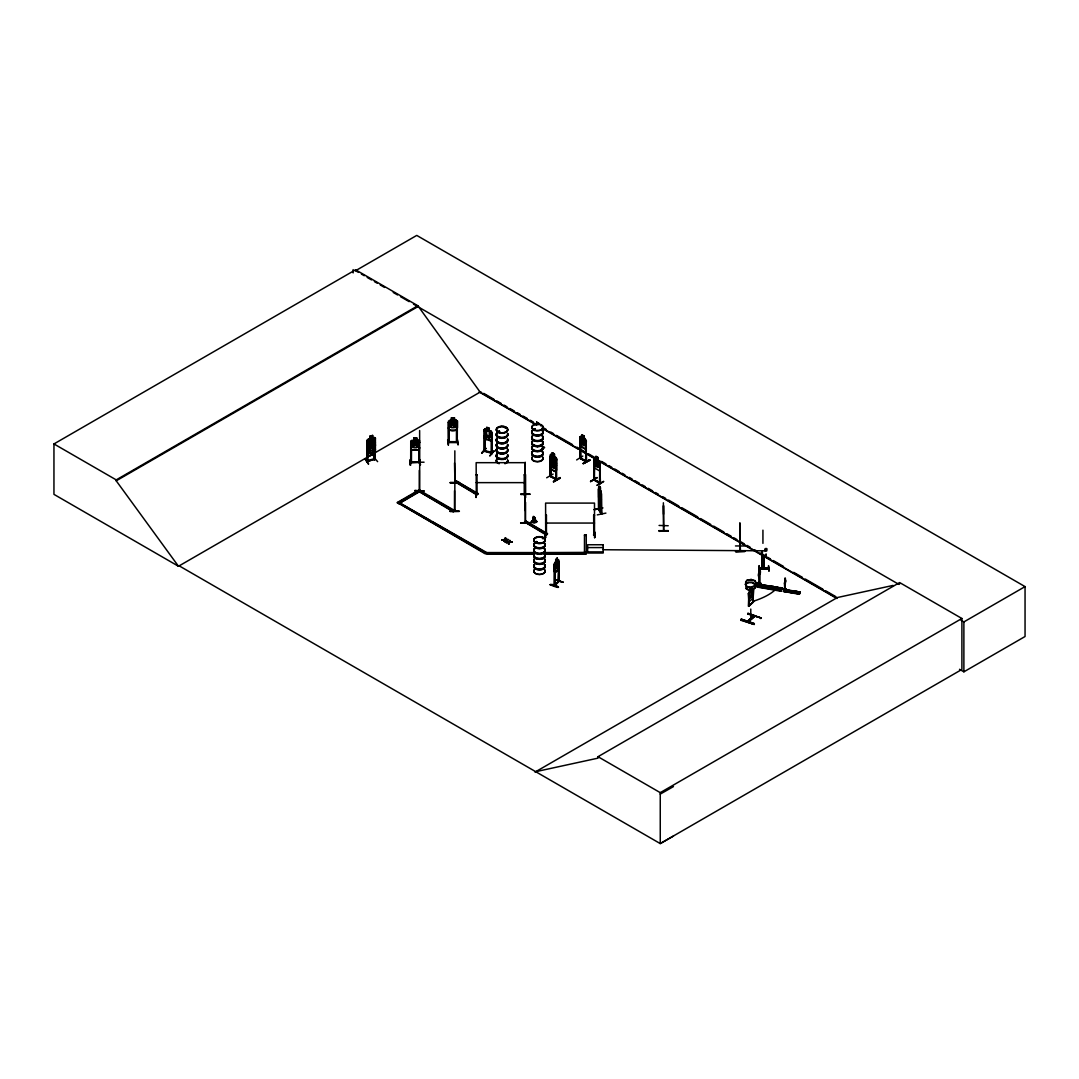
<?xml version="1.0" encoding="UTF-8"?>
<svg xmlns="http://www.w3.org/2000/svg" width="1079" height="1079" viewBox="0 0 1079 1079"><rect width="100%" height="100%" fill="white"/><g stroke="black" fill="none" stroke-linecap="round" stroke-linejoin="round"><path stroke-width="1.5" d="M525.23 510.61L525.23 462.419L525.23 522.263M739.884 534.901L739.938 533.552M740.005 529.722L739.992 526.377M739.857 531.057L739.938 538.3L740.059 536.384M739.965 531.394L740.059 528.831M759.076 585.803L758.699 576.496A3.062 0.728 -79.9 0 1 758.699 572.962A3.062 0.728 -79.9 0 1 759.98 570.575A3.062 0.728 -79.9 0 1 759.98 574.109L759.98 584.117L758.888 585.762L759.791 584.076M784.487 584.13L784.824 590.496L785.525 580.515M759.279 583.348L758.874 583.173M784.258 589.862L784.258 588.406L783.813 588.972L784.919 589.201M757.863 583.429L758.227 582.485L757.822 585.438L758.227 582.485M757.633 583.078L759.292 583.429M784.878 589.013L784.096 589.174M784.055 588.783L786.038 588.837L784.109 588.379L784.109 589.835M784.554 583.86L784.433 582.984M784.527 583.469L785.134 578.277M785.606 581.203L785.525 582.174M783.853 588.797L784.703 589.161M554.66 585.816L554.714 565.369L554.579 585.897L559.138 581.338L558.194 559.408C552.219 560.54 552.3 579.747 558.261 569.28L558.76 566.421L558.288 569.334M533.404 522.398C530.666 507.575 540.215 525.352 532.756 522.088L533.835 516.828M783.88 588.999L783.974 590.375M784.838 579.436L785.053 578.452M374.453 458.993L374.656 459.721L374.413 452.87M745.576 582.053L747.342 580.016L745.629 582.201M600.936 500.966L601.313 499.321M601.354 499.118L600.949 501.115L598.643 497.19L598.629 487.344L600.963 491.282M532.608 521.144L533.943 516.693L532.473 521.629M550.155 584.764C566.569 591.589 554.35 582.781 550.155 584.778M550.384 584.454L558.329 587.097M740.059 550.533L740.261 546.028L740.423 551.302L740.356 549.993M741.327 619.751L754.221 624.417L741.26 619.926L741.327 619.13L754.302 623.635L754.302 624.471L740.895 620.25M754.302 623.635L741.313 619.198M601.313 492.725L601.043 491.147L601.408 514.049L598.279 509.126L598.778 508.357M598.359 489.151L598.67 509.612L599.344 488.598M601.3 513.955L601.408 493.521L601.745 513.955L601.529 512.781M532.756 522.088L533.876 516.908L535.71 521.454M778.431 590.078L779.793 587.542L782.194 587.974L780.845 590.51L757.242 586.086L757.026 587.03L780.791 591.211L781.129 590.267L758.982 586.329M760.789 583.334C754.734 581.918 765.065 583.119 759.549 586.976L759.643 585.479L757.242 585.047L757.134 586.544L781.129 590.267M782.194 587.974L781.83 589.215L758.092 584.993M782.181 588.406L758.47 584.009M799.526 593.706L783.583 591.225L783.529 590.24L799.526 593.598L799.296 594.246L783.462 591.44L784.352 589.377L800.24 592.061L798.635 591.778L797.732 593.463M784.339 589.754L800.186 592.533L784.46 589.539M799.283 594.246L800.24 592.061M784.19 590.051L800.294 592.358M419.286 462.608L419.326 462.405M419.313 470.39L419.272 490.864L419.691 489.596M419.718 490.824L419.637 430.508M454.529 462.958L454.933 482.974M454.515 490.716L454.475 511.19L454.893 510.367M454.839 509.895L454.839 511.203L454.839 450.833M498.242 431.978L499.321 431.775L498.538 431.883M499.483 431.317L499.159 431.168M505.727 427.756L505.35 428.161M533.512 429.375L534.253 428.822M534.132 429.658L534.941 429.307L534.132 429.118M540.727 425.274L540.93 425.962M536.681 541.618L536.587 542.427M536.587 541.55L537.221 542.359M542.616 538.556L543.344 538.421M594.138 509.801L602.77 507.993M758.038 583.146L757.606 585.411L758.011 584.629L782.127 588.689L758.2 584.508M759.009 583.415L758.604 583.226M753.021 595.77L752.225 598.953L749.015 601.893L748.206 593.625L752.495 588.891L753.075 602.352L753.506 589.431L753.021 601.623M754.963 587.556L755.893 585.007L752.306 582.431L748.071 582.458L745.292 584.225L746.965 586.868L746.452 588.379M755.206 587.637L755.92 584.993L755.219 587.637L753.223 589.134L747.99 589.903L745.737 588.446L746.938 586.814M770.851 587.772L771.067 586.855L772.497 587.097M772.766 587.313L771.013 587.893L772.051 586.936M793.739 592.034L793.645 591.279M750.782 609.069L750.795 618.591M747.423 621.356C748.502 620.722 748.61 623.284 747.423 621.882C758.524 609.271 754.423 618.753 747.423 621.356L753.951 615.489M754.653 616.271L747.585 622.017M757.215 586.72L781.021 590.766M783.475 591.44L799.337 593.747M375.465 449.498L374.534 452.195L368.06 453.841L367.265 451.669M374.507 454.394L375.371 451.723L374.575 454.448L368.101 456.093L374.575 454.448M374.48 447.353L375.384 444.615L374.48 447.353L367.993 448.958L367.143 446.733L368.033 449.012M418.665 440.299L419.771 441.122L418.706 440.219L411.706 440.34L410.748 441.298L410.694 462.689L419.758 462.338M419.691 463.012L418.922 461.596M454.475 510.731L453.342 511.891L418.976 491.431L453.342 511.271L454.421 510.003M553.365 458.764L555.24 457.698L553.891 459.748L555.199 463.457L553.46 460.018C552.542 463.336 550.277 460.746 553.014 459.222L551.679 455.648L553.433 458.912M556.548 465.049L555.82 467.167L550.829 464.28L550.169 461.461M584.117 438.452L586.315 440.502L585.519 449.161L580.515 446.288L579.868 436.874L582.067 437.184M583.065 440.772L584.939 439.706L583.591 441.756L584.885 445.465L583.159 442.026C582.458 445.398 579.733 442.741 582.7 441.23L581.379 437.656L583.119 440.92M371.136 441.635L373.55 438.492L371.81 441.756L373.631 444.211L371.365 442.66M556.481 469.864L555.739 471.995L556.548 469.918L556.481 458.535L550.91 454.34L550.196 476.284L550.169 454.866L550.91 454.34M554.242 564.344L554.687 562.914M504.648 541.725L504.122 540.997L504.648 541.725L505.309 539.675L508.074 539.743L505.309 540.093L505.404 537.787L504.662 540.147L501.951 540.161L504.743 539.379M508.856 544.153L509.517 542.117L512.269 541.752L509.517 542.521L508.856 544.153L508.87 542.157M505.404 537.787L504.743 539.797L501.951 540.161M508.33 543.843L510.124 540.512M509.612 540.215L508.951 542.224L506.159 542.589L508.951 541.82M415.226 443.402L412.744 441.19L414.633 443.968L412.664 446.922L415.267 444.494L417.87 446.827L415.874 443.955L417.775 441.095L415.348 443.321M364.608 459.236L365.08 458.71L368.344 464.091M456.417 430.076L449.43 430.062C447.421 423.292 447.515 433.92 456.417 430.076L457.456 427.567L457.456 420.972L454.448 420.149L454.448 417.762L451.44 417.748L451.44 420.27L450.037 421.188L450.037 425.773L451.548 427.716L454.353 427.662L455.851 425.666L455.851 421.093L454.353 420.297L454.448 417.762M491.849 438.708L490.972 440.96L484.754 439.032L483.999 436.267L484.768 439.018M504.122 541.415L504.662 539.729L501.951 539.743M505.93 538.084L505.404 539.756L508.074 539.743M553.122 474.072L546.675 477.781M576.645 459.937L582.822 456.08M590.537 481.571L597.011 477.822M763.406 555.968L763.46 568.889M764.404 556.386L763.46 556.413M555.752 561.97L554.957 563.535L555.065 585.411M366.968 460.72L367.804 460.504L367.777 461.461M366.968 461.448L367.939 461.394L367.723 441.284L366.968 441.486L366.873 461.461L375.168 459.33L374.319 459.519M375.249 458.845L374.413 458.804L375.249 458.588M375.357 458.804L367.049 461.65L367.143 440.151L369.935 438.613M410.384 459.573L410.236 465.251L410.452 459.533M410.371 459.883L410.681 465.143M448.365 445.047L448.068 439.76M476.028 497.122L475.583 493.481M476.028 497.392L475.933 493.481M550.681 475.852L550.856 476.635L551.018 468.151M580.718 458.454L579.828 457.496L580.785 457.752M580.259 458.13L586.558 461.812L585.884 441.5L585.654 461.677L586.315 461.974L586.248 440.502M594.435 479.548L593.72 479.13L594.354 480.29L594.016 459.816M593.706 479.899L600.14 483.567L600.14 462.136L599.384 460.881L600.207 462.149M594.664 479.427L594.003 478.995M599.587 482.556L600.45 482.718L594.435 479.764M599.465 483.217L600.45 483.446L599.776 463.134L599.587 483.284M759.265 565.598L758.82 571.277L759.333 565.976M759.265 565.868L759.265 571.169M747.504 621.383L748.179 622.205L754.734 616.298M481.706 453.234L486.089 448.284L481.706 452.964M746.277 586.922L745.4 584.144M757.242 585.047L759.643 585.479M771.229 586.018L769.88 588.81L771.229 586.018L773.63 586.45L772.281 589.242L773.63 586.45M778.175 587.515L775.774 586.828L774.425 589.363M778.175 587.259L776.826 589.795M780.94 590.941L782.194 588.23M784.703 590.483L785.431 589.377M785.134 590.523L783.529 590.24M785.202 591.09L786.038 588.837L785.134 591.4L785.202 590.402M794.535 591.225L792.93 590.766L792.026 592.452M794.535 591.049L793.631 592.735M795.951 591.305C794.05 595.797 795.762 589.39 797.57 591.764M797.57 591.589L796.666 593.275M371.257 442.43L368.87 445.425L370.677 442.039L368.951 439.679L371.351 441.581M558.329 581.001C561.026 579.612 552.354 587.408 554.754 584.764M559.07 581.379L558.787 561.296L558.329 581.729L558.76 559.839M372.687 452.492L374.049 450.172L374.049 445.587L372.687 445.128L372.687 440.245L370.003 441.028M751.092 579.544L755.071 580.623L756.541 583.402L754.666 586.261L750.525 587.65L746.493 587.057M751.132 579.652L747.396 580.367L751.078 579.733L754.599 580.88M741.327 619.13L740.855 620.398M753.236 601.758L748.839 606.263M753.155 602.271L752.805 601.421A166.989 51.967 9.1 0 0 777.15 587.88M752.751 602.257L753.236 589.323M753.493 601.961L748.718 606.331L748.88 593.302L748.839 605.535M785.013 578.25L785.714 580.826M499.011 431.276L499.456 432.153L498.39 432.072M505.161 427.864L505.889 427.945M535.292 429.375L534.402 428.768L534.011 429.604M534.928 429.307L534.186 429.752M533.768 429.739L535.197 429.415M536.303 541.55L535.683 542.359L537.167 542.265M536.007 541.604L536.169 542.386L536.061 541.645M764.296 568.849L764.04 555.645M367.265 445.087L368.087 443.928L374.507 442.296L375.465 442.903M367.359 445.087L370.084 443.536L368.681 444.669L368.762 451.575L370.124 453.167M368.182 446.234L367.305 447.353L368.182 446.234L374.507 444.508L375.505 445.168M793.847 591.953L792.701 591.535M418.935 461.866L410.681 461.731L410.789 462.716M410.586 462.5L419.637 462.325M457.442 441.702L448.298 441.662L449.296 442.053M456.511 422.307L457.348 422.469L456.511 422.307L456.43 442.444L457.24 441.473L457.253 442.484L457.348 420.999L456.35 420.257M598.724 487.33L598.589 509.598M484.673 431.398L483.945 431.168L484.673 431.398L484.754 451.386L484.822 431.236M491.282 433.232L492.011 433.448L491.282 433.232L491.161 453.423L491.943 453.598L491.93 432.153L490.999 430.993L484.835 429.213M485.685 448.513L481.773 452.951M484.673 451.4L483.851 451.143L484.754 451.143M484.754 450.415L483.851 451.143L483.999 429.685M491.039 452.802C497.109 452.816 472.494 448.217 491.943 452.87M491.039 453.328C491.754 451.427 490.325 454.043 492.091 453.436L492.011 433.448M489.853 455.851L494.222 450.793L489.906 455.77M477.093 494.209L476.257 494.249M525.176 495.005L524.96 493.98L524.138 494.425M545.502 535.009L546.527 534.995M484.795 429.118L483.945 429.739M489.286 430.454L490.999 431.155M491.93 438.748L491.026 440.906M745.872 584.144L748.286 582.593M557.209 560.594L557.169 557.978L555.658 559.488L555.793 561.997M559.057 561.39L558.369 561.714M554.714 572.72L558.167 569.253M555.226 579.652L563.171 582.296M554.242 585.074L558.598 581.298M598.562 509.517L601.07 512.97M598.966 509.477L598.697 508.33M601.07 513.496L601.448 513.483M601.677 513.928L598.778 509.086M748.233 582.417L752.346 582.512M451.44 417.816L451.548 420.351L448.432 421.201L448.473 442.646L448.365 422.442L449.201 422.617L448.365 422.442M748.394 606.236L748.88 593.302M749.15 593.41L748.448 593.706M753.506 589.431L752.791 589.727M752.764 601.408L753.587 601.151L753.075 601.623M748.934 605.211L753.506 601.907M753.021 601.839L748.759 606.277M747.855 614.018L747.841 613.182L761.315 618.092L747.855 614.018L748.394 613.519M760.83 617.754L760.762 618.591M747.99 613.789L761.302 618.024M368.762 446.989L370.043 445.748M752.225 582.485L755.826 585.034M534.793 429.604L534.537 428.822L535.171 429.118M542.413 538.273L543.196 538.623M753.169 589.121L755.192 587.637M411.436 462.001L411.436 462.729L411.517 442.525L410.681 442.538L411.517 442.525M419.771 461.799L410.6 461.96M448.365 441.689L449.174 441.877M456.511 441.54L457.348 441.527M535.251 423.777L534.51 424.303L535.184 423.818M579.936 436.955L580.65 436.442M374.48 458.75L367.008 460.639M525.068 474.976L524.232 474.8L524.259 494.748M546.527 534.456L545.691 534.51M594.596 534.456L593.76 534.51M594.596 535.184L593.76 534.253M368.681 463.943L364.958 459.114M766.522 549.993C768.868 547.566 762.624 548.321 765.658 550.088M552.327 460.153L551.248 460.369L551.248 464.955L552.327 467.517L554.323 468.65L555.402 467.301L555.402 462.716L554.323 461.286L556.548 463.323L550.708 459.249L550.034 459.735L552.246 460.032L552.246 457.577M550.034 466.317L550.816 469.041L555.766 471.833M550.101 466.276L550.762 469.095M179.276 565.895L178.575 566.313L53.95 494.357L53.95 443.941L355.584 269.79L417.856 305.735L480.128 392.109L536.87 424.87M355.584 269.79L355.584 270.721L416.75 235.411L1025.05 586.612L1025.05 636.516L963.884 671.826L959.514 669.29M53.95 443.941L116.222 479.885L417.856 305.735M673.458 836.063L660.254 843.589L179.195 565.855L178.48 566.259L116.222 480.816L417.856 306.665M178.48 566.259L480.829 391.704M534.011 553.136L486.804 553.136L485.442 553.918L397.369 502.45L418.976 489.974L454.529 510.475M536.641 422.199L538.839 423.386L536.641 422.199L536.708 424.775M397.369 503.07L418.976 490.594L420.244 490.702L398.637 503.799L420.244 491.323M455.163 481.787L456.43 481.059L478.037 493.535L476.77 494.883L455.163 481.787L476.77 494.263L478.037 493.535M541.712 448.54L544.342 447.084L541.712 448.958M542.076 449.174L544.639 447.61M552.367 452.721L551.302 460.14L552.367 462.716L554.35 463.862L555.415 462.513L555.415 457.928L554.35 456.484L554.417 453.989L552.3 452.762L554.417 453.989L554.498 456.404M580.61 436.348L585.533 439.274M579.868 436.874L579.895 458.346L586.248 461.933M580.124 438.168L580.556 458.642M584.184 435.956L581.986 434.77L582.067 437.346L581.001 437.548L581.001 442.134L582.067 444.723L584.049 445.87L585.115 444.508L584.184 435.956L584.184 438.411M550.789 456.633L550.196 456.296L550.856 476.635M555.793 457.24L556.616 458.508L556.616 479.966L556.251 478.698M586.477 441.837L585.654 441.635M556.184 469.473L555.968 479.669L556.184 459.492L556.292 479.481M556.777 459.829L555.968 459.627M580.515 446.288L585.587 449.12L586.248 447.151M550.856 476.122L556.616 479.238M585.587 461.03L586.437 461.016M585.816 461.421L585.884 448.149M556.117 478.901L550.357 476.095M583.186 463.363L589.7 459.654L583.226 463.417M595.959 456.363L598.076 457.59L595.959 456.363L594.893 463.781L595.959 466.357L597.941 467.504L599.007 466.155L598.076 457.59M556.548 479.197L555.955 478.887M553.527 481.382C573.435 469.648 539.905 489.664 560.298 478.172M590.024 460.22L583.186 463.781L589.997 460.167M553.487 481.773L560.028 477.997M593.76 465.103L594.408 467.922L599.411 470.808L600.14 468.785M600.356 463.471L599.546 463.269M594.408 467.922L593.895 465.089M590.591 481.666L597.078 477.511L590.591 481.261M594.367 480.236L594.596 465.143M524.583 521.872L525.851 521.144L547.458 533.619L546.19 534.968L524.583 521.872L546.19 534.348L547.458 533.619M531.219 521.548L533.984 519.943C525.014 523.693 543.182 523.693 534.199 519.876L536.964 521.548M599.708 482.542L593.949 479.737L600.369 483.419M603.62 481.639L597.078 485.415M597.105 485.024L603.606 481.315M397.369 502.45L485.442 553.298L486.71 552.569L534.011 552.569M535.022 772.105L837.371 597.537L893.075 585.425M535.723 771.687L597.995 758.146L597.995 756.703L899.63 582.552L961.902 618.496L961.902 669.439L660.254 843.589L660.254 792.647L961.902 618.496M899.63 583.995L898.928 584.413L413.513 304.157M960.998 620.25L963.884 621.922L1025.05 586.612M660.254 794.104L673.458 786.578M739.897 546.082L739.965 551.207M740.046 550.776L739.897 526.12M663.801 530.976L663.491 505.835M498.741 431.195L498.741 432.005M536.722 542.13L535.845 541.955M375.222 459.546L375.29 438.074M483.999 450.213L484.053 450.928M545.003 532.392L545.529 537.747L545.016 533.714M753.223 588.932L748.475 589.66M372.768 442.565L370.003 443.482M374.467 442.39L372.646 442.862L373.968 443.267L373.968 447.852L372.606 450.186L370.043 450.86L368.681 449.255M370.043 444.305L372.606 443.631L372.606 448.217L370.043 448.891M370.124 446.625L372.687 445.951L372.687 450.536L370.124 451.211L370.016 439.49L372.579 438.829L372.579 443.415L370.016 444.076M368.128 453.733L374.426 452.074M369.895 436.105L372.633 435.403L372.579 438.02L373.954 438.479L373.954 443.064L372.579 445.384L370.016 446.045L368.64 444.427L368.64 439.841L370.016 438.667L369.935 436.159L369.895 438.56M375.411 451.777L375.384 438.02L372.673 437.912L372.633 435.403M368.06 439.113L374.453 437.454L375.425 438.074M374.413 439.571C376.18 438.802 372.768 441.028 374.413 442.889M377.637 461.65L373.509 456.862M484.093 450.24L484.862 450.429M793.591 591.953L792.674 591.791M533.161 520.766L533.943 520.604M597.267 514.885L605.912 513.105M599.317 498.431L599.398 485.982L600.396 487.627L600.261 499.982M600.302 490.095L600.396 487.627M598.616 497.23L601.043 501.061M585.924 460.733L586.113 461.933M599.708 482.34L600.113 483.608M599.708 483.055L599.776 463.134M375.128 458.602L375.249 459.317M751.227 579.369L747.288 580.259M505.404 539.338L508.074 539.325M509.598 541.766L512.269 541.752M506.159 542.171L512.269 542.171M506.159 542.589L508.87 542.575M476.257 494.708C478.267 494.6 475.299 495.841 476.257 493.98L477.08 494.034M545.691 534.24L546.527 534.267M580.435 457.874L579.841 457.577M580.124 458.13L580.124 443.159M550.492 476.095L556.777 479.764M556.508 479.926L550.196 476.338M754.572 616.311L754.032 616.203M449.39 420.297L456.39 420.176M413.756 440.353L413.756 437.845L416.764 437.845L416.764 440.245M457.294 439.274L458.089 444.98L457.361 439.585M447.623 439.868L448.419 445.155M418.827 442.39L419.664 442.565L418.827 442.39L418.841 462.581L418.935 461.839M411.746 450.159L418.665 450.037M419.677 459.398L420.419 465.062L419.744 459.735M739.924 546.608L739.951 523.059L739.938 528.966M739.857 523.059L740.059 551.315M740.059 529.856L739.938 528.373M735.473 545.947L744.645 545.974M735.649 551.639C764.458 550.533 716.456 551.693 744.807 551.558M735.635 551.356L744.807 551.288M414.889 462.244L424.06 462.203M476.985 474.8L476.163 474.8L476.985 474.8L477.093 494.425M524.232 474.8L525.244 475.03M459.263 482.434L450.091 482.569L459.263 482.852M459.263 482.704L450.091 482.879M414.889 490.486L424.06 491.161L414.889 490.554M414.889 490.837L424.06 490.891M476.041 492.213L476.095 497.5M520.806 494.344L529.978 494.29M520.806 494.465L529.978 494.02L520.806 494.047M524.232 494.762L525.149 494.762M525.689 497.459L525.122 491.795L525.244 497.392M525.554 502.301L525.554 522.263M450.105 511.513C478.361 510.96 430.656 511.19 459.263 511.433M546.419 515.034L545.596 515.034L546.433 515.222L546.433 535.184L545.691 535.238L545.596 503.097L594.502 503.097L594.502 535.184L593.76 535.238L593.666 515.047L594.502 515.222L593.666 515.047M520.82 523.086C549.629 522.169 501.627 523.018 529.978 523.072M520.806 522.816L529.978 522.802M594.691 532.392L594.704 537.679M594.623 532.068L594.623 537.747L595.028 532.392M525.055 462.675L476.163 462.675L476.257 494.978M476.163 482.637L525.055 482.637M663.383 502.774L663.491 530.976M545.596 523.059L594.502 523.059M659.067 525.446L668.225 525.743M659.067 530.693L668.225 530.612L668.225 531.327M668.225 530.962L659.067 531.327L659.067 530.612M584.481 535.386L586.261 535.386M587.623 547.579L603.161 547.579M587.623 551.882L603.161 551.882M544.113 552.569L586.261 552.408M586.261 553.028L584.481 553.028L584.481 534.766L586.261 534.766L586.261 554.067L544.113 554.067M544.113 553.136L586.261 553.136M486.804 553.5L534.011 553.5M544.113 553.5L586.261 553.5M534.011 554.067L486.804 554.067L486.71 552.569L399.891 503.07M762.219 554.323L762.219 567.217M763.784 555.645L763.595 568.862M763.406 555.86L764.404 555.914M763.406 556.238L764.431 556.238M768.504 565.976L769.003 571.277L768.558 565.598M759.333 567.905L768.504 567.905M759.333 568.013L768.504 568.04M759.333 568.336L768.504 568.201M759.333 568.498L768.504 568.579M759.333 568.943L768.504 568.849M759.333 569.132L768.504 569.199M762.219 569.294L762.327 551.598L762.637 567.675M603.161 549.737L764.957 550.816C768.936 552.664 765.335 546.972 764.957 550.816M546.392 534.982L546.527 534.658M524.259 494.964L525.648 494.937L525.554 474.544M593.76 535.211L594.596 534.995M491.862 453.625L491.754 452.843M759.98 574.109L760.155 574.136A3.062 0.728 -79.9 0 0 760.155 570.616A3.062 0.728 -79.9 0 0 758.888 573.003A3.062 0.728 -79.9 0 0 758.888 576.523L758.699 576.496M785.431 578.546L785.31 580.313M760.034 584.467L782.302 588.338M783.529 591.117L799.485 593.895M483.945 451.13L491.997 453.396M484.781 429.132L486.737 429.739L485.361 430.197L485.361 434.783L486.683 437.157L489.151 437.939L490.473 436.388L490.473 431.802L489.151 430.561M486.683 430.615L489.151 431.384M486.683 435.201L489.151 435.97M554.997 579.517L563.198 582.309L555.038 579.828M499.644 431.357L498.161 431.843M419.286 463.053L419.313 442.633M454.488 511.136L428.835 496.286M772.294 586.787L772.766 587.515M771.013 587.691L772.658 587.016M483.905 450.442L484.538 451.386M535.427 520.995L534.199 516.679M552.178 457.617L554.404 458.791L552.246 457.739M550.695 469.136L555.806 471.955M355.584 270.721L358.484 272.394M361.384 274.066L364.284 275.738M367.17 277.411L371.513 279.92M374.413 281.592L377.313 283.264M380.213 284.937L384.556 287.446M393.242 292.463L397.585 294.972M400.484 296.644L409.17 301.648M483.743 393.376L493.926 399.257M496.839 400.943L501.209 403.465M504.109 405.138L507.022 406.823M509.935 408.496L514.305 411.018M517.219 412.704L520.118 414.39M523.032 416.062L527.402 418.585M530.315 420.27L533.215 421.943M543.411 427.823L546.311 429.509M550.681 432.032L553.594 433.704M556.508 435.39L572.517 444.629M576.874 447.151L585.614 452.195M588.514 453.868L595.797 458.076M601.61 461.434L605.98 463.957M608.893 465.629L611.806 467.315M614.72 469.001L619.076 471.51M621.99 473.195L624.903 474.881M629.259 477.39L632.173 479.076M635.086 480.762L639.456 483.284M642.369 484.957L645.269 486.642M648.182 488.315L652.552 490.837M655.466 492.523L658.365 494.195M662.735 496.718L665.649 498.404M668.562 500.076L678.745 505.957M681.658 507.643L697.668 516.881M700.568 518.567L710.764 524.448M713.664 526.12L723.861 532.014M726.76 533.687L731.13 536.209M734.044 537.895L736.957 539.567M739.87 541.253L744.227 543.776M747.14 545.448L750.053 547.134M754.41 549.656L757.323 551.329M760.236 553.014L763.15 554.687M767.52 557.209L770.419 558.895M773.333 560.567L783.516 566.462M793.712 572.342L802.439 577.373M805.352 579.059L822.818 589.134M825.718 590.82L835.915 596.7M542.697 428.242L836.657 597.955M479.17 391.974L536.115 424.856M541.955 428.228L578.452 449.296M581.379 450.982L595.972 459.411M598.899 461.097L836.872 598.494M585.816 460.908L580.556 458.116L586.14 461.178M478.037 494.155L456.43 481.059M547.458 534.24L525.851 521.144M421.673 492.145L425.976 494.627M401.334 503.906L430.278 520.617M433.178 522.276L486.71 553.19M597.995 756.703L660.254 792.647M374.507 444.642L375.411 445.222M746.439 588.352L748.489 589.687M368.06 453.841L367.319 451.575M367.143 440.151L367.305 453.935L368.222 456.053M367.723 441.284L366.968 441.486M367.939 460.868L367.845 461.421M602.635 507.831L594.165 509.504M554.957 568.12L555.712 569.334L557.87 565.221L557.169 557.978M599.344 489.421L600.288 491.066M599.344 494.007L600.261 495.531M754.518 580.907L755.853 583.415L754.194 585.964L750.512 587.192L746.965 586.666L745.872 584.09M367.265 453.881L368.155 456.147M535.575 521.939L534.334 516.881L535.022 522.317M600.315 490.23L600.261 497.5L598.845 493.184M419.771 447.718L418.746 450.172L411.679 450.24L410.748 447.879M413.756 437.845L413.864 440.434L412.353 441.284L412.353 445.87L413.864 447.812L416.669 447.758L418.166 445.762L418.166 441.176L416.669 440.394L416.669 437.872M739.816 534.186L739.938 538.3M739.978 531.65L740.019 530.625L740.046 533.957M534.118 516.962L534.24 522.479M593.571 534.671L593.571 535.184M545.367 533.714L545.529 537.747M739.83 530.194L739.857 533.026M963.884 621.922L963.884 671.826M764.04 556.238L764.04 554.822L763.784 556.238M762.934 530.167L762.934 543.344M760.897 583.146L760.897 584.44M663.518 505.538L663.518 514.224M600.059 462.176L600.059 468.731M582.134 434.85L582.134 437.305M580.704 443.496L580.772 458.508M554.296 564.317L554.296 585.749M536.776 422.28L536.776 424.735M489.178 440.407L489.286 427.999L486.602 427.23L486.669 439.625M449.296 441.662L449.107 442.633L449.201 422.428M410.856 441.257L410.856 447.866M374.534 439.733L374.453 459.721M353.143 269.602L353.143 272.906M116.222 479.885L116.222 480.816M507.643 439.355A5.8 3.345 0 0 1 501.29 443.55A5.8 3.345 0 0 1 497.028 438.56M507.562 439.692A5.705 3.291 0 0 1 501.303 443.82A5.705 3.291 0 0 1 497.109 438.897M507.75 444.845A5.705 3.291 0 0 1 500.562 448.028A5.705 3.291 0 0 1 497.109 443.199M507.575 444.305A5.719 3.304 0 0 1 501.303 448.432A5.719 3.304 0 0 1 497.095 443.509M507.643 433.852A5.8 3.345 0 0 1 501.29 438.034A5.8 3.345 0 0 1 497.028 433.043M507.562 438.775A5.705 3.291 0 0 1 501.303 442.889A5.705 3.291 0 0 1 497.109 437.98M507.575 434.19A5.719 3.304 0 0 1 501.303 438.317A5.719 3.304 0 0 1 497.095 433.394M507.643 439.072A5.8 3.345 0 0 1 501.29 443.267A5.8 3.345 0 0 1 497.028 438.263M507.643 433.569A5.8 3.345 0 0 1 501.29 437.75A5.8 3.345 0 0 1 497.028 432.76M507.562 433.259A5.705 3.291 0 0 1 501.303 437.386A5.705 3.291 0 0 1 497.109 432.463M507.643 455.055A5.8 3.345 0 0 1 501.29 459.249A5.8 3.345 0 0 1 497.028 454.259M507.562 455.392A5.705 3.291 0 0 1 501.303 459.519A5.705 3.291 0 0 1 497.109 454.596M507.75 460.544A5.705 3.291 0 0 1 504.905 463.404M499.186 463.404A5.705 3.291 0 0 1 497.109 458.899M507.75 445.667A5.705 3.291 0 0 1 500.562 448.851A5.705 3.291 0 0 1 497.109 444.022M507.575 460.005A5.719 3.304 0 0 1 504.905 463.714M499.186 463.714A5.719 3.304 0 0 1 497.095 459.209M507.562 460.018A5.705 3.291 0 0 1 506.078 463.201M498.012 463.201A5.705 3.291 0 0 1 497.109 459.222M507.575 444.521A5.732 3.304 0 0 1 501.303 448.662A5.732 3.304 0 0 1 497.082 443.725M507.643 449.552A5.8 3.345 0 0 1 501.29 453.733A5.8 3.345 0 0 1 497.028 448.743M507.562 454.475A5.705 3.291 0 0 1 501.303 458.588A5.705 3.291 0 0 1 497.109 453.679M507.575 449.889A5.719 3.304 0 0 1 501.303 454.016A5.719 3.304 0 0 1 497.095 449.093M507.643 454.772A5.8 3.345 0 0 1 501.29 458.966A5.8 3.345 0 0 1 497.028 453.962M507.643 449.269A5.8 3.345 0 0 1 501.29 453.45A5.8 3.345 0 0 1 497.028 448.459M507.562 448.958A5.705 3.291 0 0 1 501.303 453.086A5.705 3.291 0 0 1 497.109 448.163M542.454 436.213A5.8 3.345 0 0 1 537.436 441.23A5.8 3.345 0 0 1 532.406 436.213M542.386 436.55A5.719 3.304 0 0 1 537.436 441.513A5.719 3.304 0 0 1 532.473 436.55M542.373 440.866A5.705 3.291 0 0 1 537.436 445.802A5.705 3.291 0 0 1 532.486 440.866M542.386 440.974A5.732 3.304 0 0 1 537.436 445.937A5.732 3.304 0 0 1 532.473 440.974M542.386 441.163A5.732 3.304 0 0 1 537.436 446.126A5.732 3.304 0 0 1 532.473 441.163M542.454 430.71A5.8 3.345 0 0 1 537.436 435.727A5.8 3.345 0 0 1 532.406 430.71M542.373 435.633A5.705 3.291 0 0 1 537.436 440.583A5.705 3.291 0 0 1 532.486 435.633M542.373 431.047A5.705 3.291 0 0 1 537.436 435.997A5.705 3.291 0 0 1 532.486 431.047M542.454 435.929A5.8 3.345 0 0 1 537.436 440.947A5.8 3.345 0 0 1 532.406 435.929M542.454 430.427A5.8 3.345 0 0 1 537.436 435.444A5.8 3.345 0 0 1 532.406 430.427M542.373 430.13A5.705 3.291 0 0 1 537.436 435.066A5.705 3.291 0 0 1 532.486 430.13M542.454 451.912A5.8 3.345 0 0 1 537.436 456.93A5.8 3.345 0 0 1 532.406 451.912M542.386 452.249A5.719 3.304 0 0 1 537.436 457.213A5.719 3.304 0 0 1 532.473 452.249M542.359 456.552A5.692 3.291 0 0 1 537.436 461.488A5.692 3.291 0 0 1 532.5 456.552M542.359 456.876A5.692 3.291 0 0 1 537.436 461.812A5.692 3.291 0 0 1 532.5 456.876M542.454 446.409A5.8 3.345 0 0 1 537.436 451.427A5.8 3.345 0 0 1 532.406 446.409M542.373 451.332A5.705 3.291 0 0 1 537.436 456.282A5.705 3.291 0 0 1 532.486 451.332M542.373 446.746A5.705 3.291 0 0 1 537.436 451.696A5.705 3.291 0 0 1 532.486 446.746M542.454 451.629A5.8 3.345 0 0 1 537.436 456.646A5.8 3.345 0 0 1 532.406 451.629M542.454 446.126A5.8 3.345 0 0 1 537.436 451.143A5.8 3.345 0 0 1 532.406 446.126M542.373 445.829A5.705 3.291 0 0 1 537.436 450.766A5.705 3.291 0 0 1 532.486 445.829M544.504 548.941A5.8 3.345 0 0 1 539.473 553.972A5.8 3.345 0 0 1 534.456 548.941M544.423 549.292A5.705 3.291 0 0 1 539.473 554.228A5.705 3.291 0 0 1 534.537 549.292M534.55 553.581A5.692 3.291 0 0 0 539.473 558.517A5.692 3.291 0 0 0 544.409 553.581A5.732 3.304 0 0 1 539.473 558.679A5.732 3.304 0 0 1 534.51 553.716M544.436 554.12A5.732 3.304 0 0 1 539.473 559.084A5.732 3.304 0 0 1 534.51 554.12M544.504 543.438A5.8 3.345 0 0 1 539.473 548.456A5.8 3.345 0 0 1 534.456 543.438M544.423 548.361A5.705 3.291 0 0 1 539.473 553.311A5.705 3.291 0 0 1 534.537 548.361M544.423 543.789A5.705 3.291 0 0 1 539.473 548.725A5.705 3.291 0 0 1 534.537 543.789M544.504 548.658A5.8 3.345 0 0 1 539.473 553.689A5.8 3.345 0 0 1 534.456 548.658M544.504 543.155A5.8 3.345 0 0 1 539.473 548.172A5.8 3.345 0 0 1 534.456 543.155M544.423 542.858A5.705 3.291 0 0 1 539.473 547.808A5.705 3.291 0 0 1 534.537 542.858M544.504 564.641A5.8 3.345 0 0 1 539.473 569.672A5.8 3.345 0 0 1 534.456 564.641M544.423 564.991A5.705 3.291 0 0 1 539.473 569.928A5.705 3.291 0 0 1 534.537 564.991M544.436 569.415A5.732 3.304 0 0 1 539.473 574.379A5.732 3.304 0 0 1 534.51 569.415M544.409 554.404A5.692 3.291 0 0 1 539.473 559.34A5.692 3.291 0 0 1 534.55 554.404M544.436 569.604A5.732 3.304 0 0 1 539.473 574.554A5.732 3.304 0 0 1 534.51 569.604M544.504 559.138A5.8 3.345 0 0 1 539.473 564.155A5.8 3.345 0 0 1 534.456 559.138M544.423 564.061A5.705 3.291 0 0 1 539.473 569.011A5.705 3.291 0 0 1 534.537 564.061M544.423 559.488A5.705 3.291 0 0 1 539.473 564.425A5.705 3.291 0 0 1 534.537 559.488M544.504 564.357A5.8 3.345 0 0 1 539.473 569.388A5.8 3.345 0 0 1 534.456 564.357M544.504 558.855A5.8 3.345 0 0 1 539.473 563.872A5.8 3.345 0 0 1 534.456 558.855M544.423 558.558A5.705 3.291 0 0 1 539.473 563.508A5.705 3.291 0 0 1 534.537 558.558M555.267 563.373L556.224 565.248L555.226 569.159L556.521 565.477L557.344 567.028L557.83 566.556L556.845 564.614L557.789 560.864L556.548 564.357L555.267 563.373M752.225 594.542L751.685 596.984L749.541 598.953L749.015 592.884L749.811 588.878L751.416 587.408L752.225 594.542M598.899 467.032L597.051 463.673C596.174 467.018 593.733 464.334 596.593 462.864L595.271 459.29L597.011 462.554C597.793 459.303 600.329 462.068 597.483 463.39L598.899 467.032M555.105 468.286L553.244 464.941C552.286 468.205 549.926 465.669 552.785 464.132L551.436 460.571L553.203 463.822C554.04 460.639 556.454 463.215 553.675 464.658L555.105 468.286M373.779 449.039L372.835 449.296L371.392 447.38L369.018 450.388L370.812 446.989L369.099 444.642L371.351 446.288L373.671 443.429L371.931 446.706L373.779 449.039M455.567 426.65L454.61 426.744L452.951 424.398L450.348 426.839L452.317 423.872L450.429 421.107L452.897 423.305L455.459 421.012L453.558 423.872L455.567 426.65M448.298 442.39L457.442 442.43L448.365 442.417M556.872 558.774L555.968 560.487L556.872 558.774M557.115 561.39L555.712 562.793L555.712 567.379L557.115 565.976L557.115 561.39M751.146 588.068L750.08 589.862L751.146 588.068M751.416 590.685L749.811 592.155L749.811 596.741L751.416 595.271L751.416 590.685M594.502 457.982L593.76 458.508L593.787 479.98L593.76 458.508L594.502 457.982M372.147 440.893L370.502 442.147L372.147 440.893M372.228 443.199L370.583 444.454L372.228 443.199M372.134 436.091L370.475 437.332L372.134 436.091M453.841 418.261L452.047 418.288L452.047 419.111L453.841 419.07L453.841 418.261M454.353 421.12L451.548 421.161L451.548 425.746L454.353 425.692L454.353 421.12M416.17 438.357L414.363 438.384L414.363 439.207L416.17 439.166L416.17 438.357M416.669 441.203L413.864 441.257L413.864 445.843L416.669 445.789L416.669 441.203M739.897 531.246L739.816 534.226L739.897 531.246M603.161 544.747L587.623 544.747L587.623 553.028L603.161 553.028L603.161 544.747M766.077 554.188L765.82 556.643L766.077 554.188M488.706 428.376L487.128 427.877L488.706 429.199L488.706 428.376M553.972 459.034L552.677 458.305L553.972 459.856L553.972 459.034M554.323 462.109L552.327 460.976L552.327 465.562L554.323 466.694L554.323 462.109M583.699 436.24L582.417 435.511L583.699 437.062L583.699 436.24M584.049 439.315L582.067 438.168L582.067 442.754L584.049 443.901L584.049 439.315M538.34 423.669L537.059 422.941L538.34 424.492L538.34 423.669M597.577 457.887L596.309 457.145L597.577 458.696L597.577 457.887M597.941 460.949L595.959 459.802L595.959 464.388L597.941 465.535L597.941 460.949M553.999 454.232L552.718 453.504L553.999 455.055L553.999 454.232M554.35 457.307L552.367 456.161L552.367 460.746L554.35 461.893L554.35 457.307M600.099 487.816L599.506 486.831L600.099 488.625L600.099 487.816M499.186 432.355A5.719 3.304 0 0 0 507.764 429.496A5.719 3.304 0 0 0 499.186 426.637A5.719 3.304 0 0 0 499.186 432.355M499.199 432.827A5.692 3.291 0 0 0 507.737 429.981A5.692 3.291 0 0 0 499.199 427.122A5.692 3.291 0 0 0 499.199 432.827M499.186 432.544A5.732 3.304 0 0 0 507.777 429.685A5.732 3.304 0 0 0 499.186 426.825A5.732 3.304 0 0 0 499.186 432.544M534.577 430.008A5.719 3.304 0 0 0 543.155 427.149A5.719 3.304 0 0 0 534.577 424.29A5.719 3.304 0 0 0 534.577 430.008M534.577 430.467A5.692 3.291 0 0 0 543.128 427.621A5.692 3.291 0 0 0 534.577 424.775A5.692 3.291 0 0 0 534.577 430.467M537.436 446.612A5.692 3.291 0 0 0 542.359 441.675A5.692 3.291 0 0 1 537.436 446.625A5.692 3.291 0 0 1 532.5 441.689A5.692 3.291 0 0 0 537.436 446.612M536.627 542.737A5.692 3.291 0 0 0 545.165 539.891A5.692 3.291 0 0 0 536.627 537.045A5.692 3.291 0 0 0 536.627 542.737M536.627 543.196A5.692 3.291 0 0 0 545.165 540.35A5.692 3.291 0 0 0 536.627 537.504A5.692 3.291 0 0 0 536.627 543.196M536.614 542.939A5.732 3.304 0 0 0 545.205 540.08A5.732 3.304 0 0 0 536.614 537.207A5.732 3.304 0 0 0 536.614 542.939"/></g></svg>
